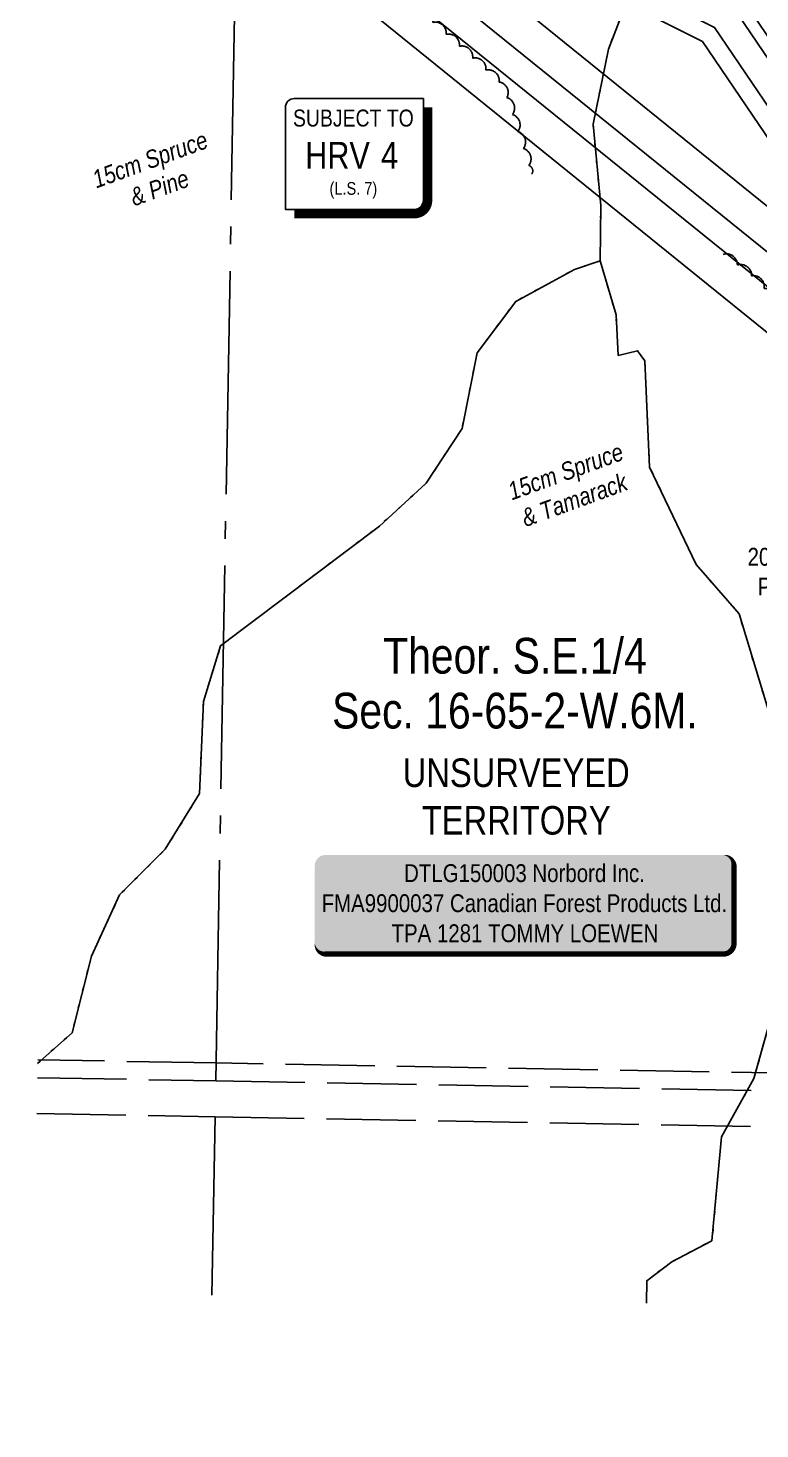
# Model space of a CAD drawing. Extents: x 405326 to 424052, y 6044755 to 6062236.
# Drawn here: x 419861 to 420271, y 6052796 to 6053581 of the extents above; entities that cross this region are included whole.
import ezdxf
from ezdxf.enums import TextEntityAlignment as Align

# ---------------------------------------------------------------- set-up
doc = ezdxf.new("R2010")
doc.units = 0
doc.header["$LTSCALE"] = 5
for name, pattern in [('0', [1, 1, 0]), ('foc-QUARTERLINE', [33, 25, -3, 2, -3]), ('foc-UNSURVEYED', [12.5, 10, -2.5]), ('foc-WHEELTRACKS', [2, 0.4, -1.6])]:
    doc.linetypes.add(name, pattern=pattern)
for name, color, linetype in [('AS-SURFACE IMPACT', 7, 'Continuous'), ('C-SYMBOL', 7, 'Continuous'), ('CG-NOTES', 7, 'Continuous'), ('CTW', 7, 'Continuous'), ('F-RW', 190, 'Continuous'), ('L-SECQ', 8, 'foc-QUARTERLINE'), ('L-UNS-T', 3, 'Continuous'), ('L-USEC', 7, 'foc-UNSURVEYED'), ('T-BUSH', 110, '0'), ('T-BUSH-T', 110, 'Continuous'), ('T-WATER-P3', 160, 'foc-WHEELTRACKS')]:
    doc.layers.add(name, color=color, linetype=linetype)
doc.layers.add('F-RW-T', color=190, linetype='Continuous', lineweight=9)
doc.styles.add('175L', font='ARIALN.TTF', dxfattribs={"height": 20})
doc.styles.add('80', font='ARIALN.TTF', dxfattribs={"height": 10})
doc.styles.add('80CG', font='ARIALN.TTF', dxfattribs={"height": 10})
doc.styles.add('80L', font='ARIALN.TTF', dxfattribs={"height": 10})
doc.styles.add('foc-LtypeFont', font='ARIALN.TTF', dxfattribs={"height": 7.35})
doc.styles.add('HRV', font='ARIALN.TTF', dxfattribs={"height": 3})
doc.linetypes.add('foc-TOPO-flowdirection-NOLINE', pattern='A,0,[">",foc-LtypeFont,S=0.3,R=0,X=0,Y=-0.945],-20,[">",foc-LtypeFont,S=0.3,R=0,X=0,Y=-0.945],0', length=20)
doc.dimstyles.new('Compass 5 000', dxfattribs={"dimscale": 5, "dimtxt": 9, "dimasz": 2, "dimexe": 0.2, "dimexo": 0.0625, "dimgap": 0.5, "dimtad": 0, "dimtih": 1, "dimtoh": 1, "dimzin": 0, "dimdsep": 46, "dimtxsty": '80CG', "dimcen": 0.1, "dimse1": 1, "dimse2": 1, "dimclrd": 256, "dimclrt": 256, "dimaunit": 1, "dimadec": 4, "dimazin": 0, "dimtfac": 0.06, "dimtofl": 0, "dimtmove": 0, "dimatfit": 1, "dimfxl": 0.2, "dimtolj": 1, "dimtzin": 0, "dimlwd": -1, "dimarcsym": 0})

# ---------------------------------------------------------------- blocks, each defined once
blk = doc.blocks.new('HRV')
blk.add_lwpolyline([(-35.14, 31.6), (37.21, 31.6), (37.21, -25.54, -0.414214), (32.21, -30.54), (-40.14, -30.54), (-40.14, 26.6, -0.414214)], format="xyb", close=True)
at = {"const_width": 5, "flags": 128}
blk.add_lwpolyline([(-35.14, -33.04), (32.21, -33.04, 0.414214), (39.71, -25.54), (39.71, 26.6)], format="xyb", dxfattribs=at)
at = {"style": '80L'}
blk.add_text('SUBJECT TO', height=9.5, dxfattribs=at).set_placement((-2.01, 13.06), align=Align.BOTTOM_CENTER)
blk.add_attdef('(N.W.1/4 00)', text='', height=7.12, dxfattribs=at).set_placement((-2.01, -24.45), align=Align.BOTTOM_CENTER)
at = {"layer": 'CTW', "color": 3, "style": 'HRV'}
blk.add_text('HRV', height=15, dxfattribs=at).set_placement((-10.88, -0.18), align=Align.MIDDLE_CENTER)
blk.add_attdef('0', text='', height=15, dxfattribs=at).set_placement((18.28, -0.18), align=Align.MIDDLE_CENTER)
blk = doc.blocks.new('*D707')
at = {"layer": 'F-RW-T', "transparency": 16777216}
for p, q in [((420392.06, 6053302.96), (420400.33, 6053308.57)), ((420358.97, 6053280.48), (420350.7, 6053274.86)), ((420350.7, 6053274.86), (420340.7, 6053274.86))]:
    blk.add_line(p, q, dxfattribs=at)
for points in [[(420391.13, 6053304.33), (420393, 6053301.58), (420383.79, 6053297.34)], [(420358.04, 6053281.86), (420359.91, 6053279.1), (420367.24, 6053286.1)]]:
    blk.add_solid(points, dxfattribs=at)
at = {"layer": 'F-RW-T', "transparency": 16777216, "insert": (420301.16, 6053274.86), "char_height": 10, "attachment_point": 5, "style": '80CG'}
blk.add_mtext('\\A1;PGI\\P20.00 P/L R/W\\PPLA 190411\\P(Expired)', dxfattribs=at)
blk = doc.blocks.new('*U629')
h = blk.add_hatch(color=255)
edge = h.paths.add_edge_path()
edge.add_line((-111.5, -28.5), (111.5, -28.5))
edge.add_arc((111.5, -22.5), 6, 270, 360)
edge.add_line((117.5, -22.5), (117.5, 21))
edge.add_arc((111.5, 21), 6, 0, 90)
edge.add_line((111.5, 27), (-111.5, 27))
edge.add_arc((-111.5, 21), 6, 90, 180)
edge.add_line((-117.5, 21), (-117.5, -22.5))
edge.add_arc((-111.5, -22.5), 6, 180, 270)
at = {"color": 44, "flags": 128}
blk.add_lwpolyline([(-111.5, -28.5, 3, 3, 0), (111.5, -28.5, 3, 3, 0.414214), (117.5, -22.5, 3, 3, 0), (117.5, 21, 3, 0, 0.414214), (111.5, 27, 0, 0, 0), (-111.5, 27, 0, 0, 0.414214), (-117.5, 21, 0, 0, 0), (-117.5, -22.5, 0, 3, 0.414214)], format="xyseb", close=True, dxfattribs=at)
at = {"color": 44, "style": '80'}
blk.add_attdef('ENTER_TEXT_001', (-35.99, -5), '', height=10, dxfattribs=at)

msp = doc.modelspace()

# ---------------------------------------------------------------- linework, layer by layer
at = {"layer": 'F-RW'}
for points in [[(419855.686, 6054153.584), (419861.061, 6054141.045), (419865.635, 6054130.372), (419963.961, 6053900.961), (419967.061, 6053893.726), (419973.055, 6053879.741), (419976.238, 6053872.315), (419981.259, 6053860.597), (419983.032, 6053856.461), (419988.265, 6053844.254), (419989.028, 6053842.474), (419994.867, 6053828.851), (420009.45, 6053794.83), (420052.341, 6053694.754), (420255.644, 6053592.794), (420665.919, 6052988.702), (420686.658, 6052958.166), (420766.236, 6052840.992), (420795.646, 6052797.687), (420883.97, 6052667.642)], [(420795.192, 6052771.669), (420765.782, 6052814.975), (420668.311, 6052958.493), (420647.572, 6052989.029), (420245.433, 6053581.141), (420040.717, 6053683.808), (419993.008, 6053795.124), (419980.614, 6053824.039), (419959.352, 6053873.65), (419959.044, 6053874.366), (419957.018, 6053879.094), (419955.862, 6053881.792), (419946.768, 6053903.012), (419843.529, 6054143.889)], [(419843.529, 6054143.889), (419946.768, 6053903.012), (419949.667, 6053882.53), (419950.682, 6053875.364), (419952.131, 6053865.125), (419980.184, 6053799.67), (419982.049, 6053795.321), (420032.968, 6053676.513), (420333.4, 6053433.821), (420635.337, 6052989.247), (420656.074, 6052958.712), (420765.479, 6052797.625), (420794.889, 6052754.317)], [(420764.873, 6052762.921), (420631.602, 6052959.147), (420610.863, 6052989.683), (420318.526, 6053420.13), (420016.541, 6053664.074), (419979.325, 6053750.908), (419960.123, 6053795.71), (419932.702, 6053859.69), (419931.586, 6053867.57), (419930.138, 6053877.805), (419929.124, 6053884.968), (419927.339, 6053897.576), (419923.855, 6053905.704), (419835.288, 6054112.349)], [(419363.93, 6053944.339), (419930.138, 6053877.805), (419935.668, 6053877.155), (419950.682, 6053875.364), (419958.622, 6053874.416), (419959.044, 6053874.366), (419959.352, 6053873.65), (419980.614, 6053824.039), (419993.008, 6053795.124), (420040.717, 6053683.808), (420245.433, 6053581.141), (420647.572, 6052989.029), (420668.311, 6052958.493), (420765.782, 6052814.975), (420795.192, 6052771.669)], [(420790.363, 6052760.982), (420765.479, 6052797.625), (420656.074, 6052958.712), (420635.337, 6052989.247), (420333.4, 6053433.821), (420238.625, 6053573.373), (420032.968, 6053676.513), (419982.049, 6053795.321), (419980.184, 6053799.67), (419952.131, 6053865.125), (419934.493, 6053867.229), (419931.586, 6053867.57), (419929.205, 6053867.85), (419362.76, 6053934.412)], [(419362.76, 6053934.412), (419929.205, 6053867.85), (419932.702, 6053859.69), (419960.123, 6053795.71), (419979.325, 6053750.908), (420016.541, 6053664.074), (420318.526, 6053420.13), (420610.863, 6052989.683), (420631.603, 6052959.147), (420764.873, 6052762.921)], [(420761.415, 6052741.317), (420613.248, 6052959.475), (420592.509, 6052990.011), (420307.369, 6053409.861), (420004.22, 6053654.745), (419978.679, 6053714.337), (419943.679, 6053796.002), (419918.837, 6053853.966), (419361.006, 6053919.516)], [(419361.006, 6053919.516), (419918.837, 6053853.966), (419943.679, 6053796.002), (419978.679, 6053714.337), (420004.22, 6053654.745), (420307.369, 6053409.861), (420592.509, 6052990.011), (420613.248, 6052959.475), (420761.415, 6052741.317)], [(420756.103, 6052713.541), (420588.776, 6052959.911), (420568.038, 6052990.447), (420292.492, 6053396.169), (419987.793, 6053642.306), (419977.819, 6053665.577), (419921.753, 6053796.392), (419905.012, 6053835.454), (419358.668, 6053899.654)], [(420883.97, 6052667.642), (420795.646, 6052797.687), (420766.236, 6052840.992), (420686.658, 6052958.166), (420665.919, 6052988.702), (420255.644, 6053592.794), (420052.341, 6053694.754), (420009.45, 6053794.83), (419994.867, 6053828.851), (420001.299, 6053831.606), (420002.877, 6053827.924), (420017.121, 6053794.692), (420057.764, 6053699.862), (420260.41, 6053598.231), (420674.48, 6052988.55), (420695.22, 6052958.013), (420766.448, 6052853.137), (420795.858, 6052809.83), (420795.858, 6052809.83), (420887.372, 6052675.086)]]:
    msp.add_lwpolyline(points, dxfattribs=at)
at = {"layer": 'L-SECQ'}
for p, q in [((419994.293, 6054599.533), (419965.929, 6052991.176)), ((419965.57, 6052971.071), (419963.808, 6052871.132))]:
    msp.add_line(p, q, dxfattribs=at)
at = {"layer": 'L-USEC'}
for p, q in [((419966.101, 6053001.228), (419866.162, 6053003.015)), ((420367.441, 6052994.048), (419966.101, 6053001.228)), ((419865.985, 6052992.964), (419965.929, 6052991.176)), ((419965.929, 6052991.176), (420367.272, 6052983.996)), ((419865.631, 6052972.859), (419965.57, 6052971.071)), ((419965.57, 6052971.071), (420366.913, 6052963.892))]:
    msp.add_line(p, q, dxfattribs=at)
at = {"layer": 'T-BUSH', "flags": 128}
for points in [[(419060.351, 6053970.661, -0.234011), (419064.724, 6053967.469, -0.5205671), (419074.635, 6053966.169, -0.5205671), (419084.545, 6053964.869, -0.5205671), (419094.456, 6053963.569, -0.5205671), (419104.367, 6053962.269, -0.5205671), (419114.277, 6053960.969, -0.5205671), (419124.188, 6053959.669, -0.5205671), (419134.098, 6053958.369, -0.5205671), (419144.009, 6053957.069, -0.5205671), (419153.919, 6053955.769, -0.5205671), (419163.83, 6053954.469, -0.5205671), (419173.74, 6053953.169, -0.5205671), (419183.651, 6053951.869, -0.5205671), (419193.561, 6053950.569, -0.5205671), (419203.472, 6053949.269, -0.5205671), (419213.382, 6053947.969, -0.5205671), (419223.214, 6053946.194, -0.5205671), (419233.01, 6053944.208, -0.5205671), (419242.806, 6053942.221, -0.5205671), (419252.602, 6053940.235, -0.5205671), (419262.398, 6053938.249, -0.5205671), (419272.194, 6053936.263, -0.5205671), (419281.991, 6053934.277, -0.5205671), (419291.787, 6053932.291, -0.5205671), (419301.583, 6053930.305, -0.5205671), (419311.379, 6053928.319, -0.5205671), (419321.175, 6053926.333, -0.5205671), (419330.971, 6053924.347, -0.5205671), (419340.767, 6053922.361, -0.5205671), (419350.564, 6053920.375, -0.5205671), (419360.36, 6053918.389, -0.5205671), (419368.493, 6053915.07, -0.5205671), (419368.295, 6053905.077, -0.5205671), (419373.809, 6053899.961, -0.5205671), (419383.71, 6053898.592, -0.5205671), (419393.611, 6053897.223, -0.5205671), (419403.513, 6053895.854, -0.5205671), (419413.414, 6053894.486, -0.5205671), (419423.315, 6053893.117, -0.5205671), (419431.645, 6053894.111, -0.5205671), (419434.212, 6053903.771, -0.5205671), (419441.687, 6053906.432, -0.5205671), (419451.644, 6053905.552, -0.5205671), (419461.601, 6053904.673, -0.5205671), (419471.557, 6053903.793, -0.5205671), (419481.514, 6053902.914, -0.5205671), (419491.471, 6053902.034, -0.5205671), (419501.427, 6053901.155, -0.5205671), (419511.384, 6053900.276, -0.5205671), (419521.322, 6053899.215, -0.5205671), (419531.253, 6053898.078, -0.5205671), (419541.183, 6053896.94, -0.5205671), (419551.114, 6053895.802, -0.5205671), (419561.044, 6053894.664, -0.5205671), (419570.975, 6053893.526, -0.5205671), (419580.905, 6053892.388, -0.5205671), (419590.836, 6053891.25, -0.5205671), (419600.766, 6053890.112, -0.5205671), (419610.696, 6053888.974, -0.5205671), (419620.627, 6053887.836, -0.5205671), (419630.557, 6053886.698, -0.5205671), (419640.488, 6053885.56, -0.5205671), (419650.418, 6053884.422, -0.5205671), (419660.349, 6053883.284, -0.5205671), (419670.279, 6053882.146, -0.5205671), (419680.21, 6053881.008, -0.5205671), (419690.14, 6053879.87, -0.5205671), (419700.07, 6053878.732, -0.5205671), (419710.001, 6053877.594, -0.5205671), (419719.931, 6053876.456, -0.5205671), (419729.862, 6053875.318, -0.5205671), (419739.792, 6053874.18, -0.5205671), (419749.723, 6053873.042, -0.5205671), (419759.653, 6053871.904, -0.5205671), (419769.584, 6053870.766, -0.5205671), (419779.514, 6053869.628, -0.5205671), (419789.445, 6053868.49, -0.5205671), (419799.375, 6053867.352, -0.5205671), (419809.305, 6053866.214, -0.5205671), (419819.236, 6053865.076, -0.5205671), (419829.166, 6053863.938, -0.5205671), (419839.097, 6053862.801, -0.5205671), (419849.027, 6053861.663, -0.5205671), (419858.958, 6053860.525, -0.5205671), (419868.888, 6053859.387, -0.5205671), (419878.819, 6053858.249, -0.5205671), (419888.749, 6053857.111, -0.5205671), (419898.679, 6053855.973, -0.5205671), (419908.61, 6053854.835, -0.5205671), (419913.394, 6053848.549, -0.5205671), (419914.533, 6053838.619, -0.5205671), (419915.673, 6053828.689, -0.5205671), (419916.813, 6053818.758, -0.5205671), (419919.969, 6053809.937, -0.5205671), (419927.745, 6053803.656, -0.5205671), (419935.52, 6053797.375, -0.5205671), (419943.295, 6053791.093, -0.5205671), (419947.295, 6053781.939, -0.5205671), (419951.278, 6053772.771, -0.5205671), (419955.261, 6053763.603, -0.5205671), (419959.244, 6053754.436, -0.5205671), (419963.227, 6053745.268, -0.5205671), (419967.21, 6053736.101, -0.5205671), (419971.193, 6053726.933, -0.5205671), (419975.176, 6053717.766, -0.5205671), (419979.159, 6053708.598, -0.5205671), (419983.142, 6053699.43, -0.5205671), (419987.125, 6053690.263, -0.5205671), (419991.108, 6053681.095, -0.5205671), (419995.091, 6053671.928, -0.5205671), (419999.074, 6053662.76, -0.5205671), (420003.057, 6053653.593, -0.5205671), (420009.45, 6053646.295, -0.5205671), (420017.342, 6053640.162, -0.5205671), (420025.235, 6053634.028, -0.5205671), (420033.127, 6053627.895, -0.5205671), (420041.019, 6053621.761, -0.5205671), (420048.912, 6053615.628, -0.5205671), (420056.804, 6053609.494, -0.5205671), (420064.696, 6053603.36, -0.5205671), (420072.588, 6053597.227, -0.5205671), (420080.149, 6053590.697, -0.5205671), (420087.581, 6053584.013, -0.5205671), (420095.012, 6053577.328, -0.5205671), (420102.444, 6053570.644, -0.5205671), (420109.876, 6053563.96, -0.5205671), (420117.307, 6053557.275, -0.5205671), (420124.719, 6053550.569, -0.5205671), (420129.077, 6053541.887, -0.5205671), (420132.147, 6053532.374, -0.5205671), (420135.216, 6053522.862, -0.5205671), (420138.286, 6053513.35, -0.5205671), (420141.356, 6053503.837, -0.5205671), (420142.928, 6053498.965)], [(420250.18, 6053454.063, -0.5205671), (420258.179, 6053448.07, -0.5205671), (420266.178, 6053442.076, -0.5205671), (420273.118, 6053434.967, -0.5205671), (420279.517, 6053427.288, -0.5205671), (420285.98, 6053419.673, -0.5205671), (420293.583, 6053413.184, -0.5205671), (420301.211, 6053406.741, -0.5205671), (420307.458, 6053398.938, -0.5205671), (420313.705, 6053391.135, -0.5205671), (420320.927, 6053388.546, -0.5205671), (420326.488, 6053380.24, -0.5205671), (420332.049, 6053371.934, -0.5205671), (420337.609, 6053363.629, -0.5205671), (420343.17, 6053355.323, -0.5205671), (420348.731, 6053347.017, -0.5205671), (420354.292, 6053338.712, -0.5205671), (420359.853, 6053330.406, -0.5205671), (420365.414, 6053322.1, -0.5205671), (420370.975, 6053313.794, -0.5205671), (420376.536, 6053305.489, -0.5205671), (420382.097, 6053297.183, -0.5205671), (420387.658, 6053288.877, -0.5205671), (420393.218, 6053280.571, -0.5205671), (420398.779, 6053272.266, -0.5205671), (420404.34, 6053263.96, -0.5205671), (420409.901, 6053255.654, -0.5205671), (420415.462, 6053247.348, -0.5205671), (420415.987, 6053239.769, -0.5205671), (420408.306, 6053233.372, -0.5205671), (420400.626, 6053226.975, -0.5205671), (420403.101, 6053219.3, -0.5205671), (420408.957, 6053211.2, -0.5205671), (420414.813, 6053203.099, -0.5205671), (420420.669, 6053194.999, -0.5205671), (420426.524, 6053186.898, -0.5205671), (420432.38, 6053178.798, -0.5205671), (420438.236, 6053170.697, -0.5205671), (420444.645, 6053171.235, -0.5205671), (420451.486, 6053178.522, -0.5205671), (420458.328, 6053185.81, -0.5205671), (420464.121, 6053178.249, -0.5205671), (420469.871, 6053170.073, -0.5205671), (420475.622, 6053161.898, -0.5205671), (420481.372, 6053153.722, -0.5205671), (420486.859, 6053145.369, -0.5205671), (420492.257, 6053136.957, -0.5205671), (420497.677, 6053128.558, -0.5205671), (420503.212, 6053120.235, -0.5205671), (420508.747, 6053111.912, -0.5205671), (420514.282, 6053103.589, -0.5205671), (420519.817, 6053095.266, -0.5205671), (420525.352, 6053086.943, -0.5205671), (420530.887, 6053078.62, -0.5205671), (420536.422, 6053070.297, -0.5205671), (420541.956, 6053061.974, -0.5205671), (420547.491, 6053053.651, -0.5205671), (420553.026, 6053045.328, -0.5205671), (420558.561, 6053037.005, -0.5205671), (420564.096, 6053028.682, -0.5205671), (420569.631, 6053020.359, -0.5205671), (420575.166, 6053012.035, -0.5205671), (420580.701, 6053003.712, -0.5205671), (420586.236, 6052995.389, -0.5205671), (420591.168, 6052987.077, -0.5205671), (420585.327, 6052978.966, -0.5205671), (420579.486, 6052970.855, -0.5205671), (420582.827, 6052963.507, -0.5205671), (420589.927, 6052956.471, -0.5205671), (420597.026, 6052949.435, -0.5205671), (420604.126, 6052942.399, -0.5205671), (420611.225, 6052935.363, -0.5205671), (420619.11, 6052932.12, -0.5205671), (420628.004, 6052934.413, -0.5205671), (420633.633, 6052926.153, -0.5205671), (420639.262, 6052917.893, -0.5205671), (420644.891, 6052909.633, -0.5205671), (420650.52, 6052901.374, -0.5205671), (420656.149, 6052893.114, -0.5205671), (420661.778, 6052884.854, -0.5205671), (420667.407, 6052876.594, -0.5205671), (420673.036, 6052868.335, -0.5205671), (420678.665, 6052860.075, -0.5205671), (420684.294, 6052851.815, -0.5205671), (420689.923, 6052843.556, -0.5205671), (420695.552, 6052835.296, -0.5205671), (420701.181, 6052827.036, -0.5205671), (420706.81, 6052818.776, -0.5205671), (420712.439, 6052810.517, -0.5205671), (420718.068, 6052802.257, -0.5205671), (420723.697, 6052793.997, -0.5205671), (420729.326, 6052785.737, -0.5205671), (420734.955, 6052777.478, -0.5205671), (420740.584, 6052769.218, -0.5205671), (420746.213, 6052760.958, -0.5205671), (420751.842, 6052752.698, -0.5205671), (420757.479, 6052744.445, -0.5205671), (420763.211, 6052736.256, -0.5205671), (420768.942, 6052728.067, -0.5205671), (420774.674, 6052719.878, -0.5205671), (420780.405, 6052711.689, -0.5205671), (420786.136, 6052703.5, -0.5205671), (420792.389, 6052694.566, -0.5205671)]]:
    msp.add_lwpolyline(points, format="xyb", dxfattribs=at)
at = {"layer": 'T-WATER-P3', "linetype": 'foc-TOPO-flowdirection-NOLINE', "flags": 128}
for points in [[(420207.318, 6052866.776), (420207.393, 6052879.216), (420221.442, 6052889.857), (420243.968, 6052901.693), (420249.3, 6052959.775), (420267.439, 6052992.431), (420278.465, 6053031.685), (420283.744, 6053075.89), (420282.863, 6053174.475), (420259.174, 6053252.746), (420235.158, 6053280.332), (420209.029, 6053334.937), (420206.283, 6053394.499), (420202.298, 6053400.072), (420191.433, 6053397.452), (420190.232, 6053420.208), (420181.292, 6053450.527), (420181.681, 6053481.36), (420177.345, 6053526.926), (420185.981, 6053569.023), (420200.136, 6053606.002), (420220.211, 6053636.726), (420234.88, 6053670.007), (420233.968, 6053672.682), (420202.046, 6053692.641), (420185.481, 6053727.056), (420193.287, 6053756.176), (420195.431, 6053764.176), (420195.697, 6053765.053), (420197.859, 6053772.177), (420207.591, 6053804.255), (420231.078, 6053840.155), (420226.858, 6053876.108), (420215.866, 6053915.642), (420209.027, 6053959.67), (420190.472, 6053991.467), (420159.845, 6054061.09), (420114.543, 6054115.351), (420130.408, 6054147.381), (420136.508, 6054188.069), (420132.896, 6054198.069), (420171.41, 6054204.562), (420206.167, 6054219.816), (420239.302, 6054336.952), (420244.695, 6054381.838), (420256.404, 6054416.541), (420276.65, 6054445.33), (420302.928, 6054468.033), (420324.198, 6054495.06)], [(419866.125, 6053000.901), (419885.46, 6053018.183), (419896.257, 6053060.965), (419912.064, 6053095.385), (419937.658, 6053120.875), (419956.822, 6053152.109), (419959.027, 6053203.706), (419968.69, 6053234.882), (420057.593, 6053301.913), (420083.813, 6053325.867), (420103.944, 6053356.533), (420112.353, 6053398.974), (420134.021, 6053427.761), (420166.899, 6053445.574), (420181.292, 6053450.527)]]:
    msp.add_lwpolyline(points, dxfattribs=at)
at = {"layer": 'T-WATER-P3', "flags": 128}
for points in [[(420207.318, 6052866.776), (420207.393, 6052879.216), (420221.442, 6052889.857), (420243.968, 6052901.693), (420249.3, 6052959.775), (420267.439, 6052992.431), (420278.465, 6053031.685), (420283.744, 6053075.89), (420282.863, 6053174.475), (420259.174, 6053252.746), (420235.158, 6053280.332), (420209.029, 6053334.937), (420206.283, 6053394.499), (420202.298, 6053400.072), (420191.433, 6053397.452), (420190.232, 6053420.208), (420181.292, 6053450.527), (420181.681, 6053481.36), (420177.345, 6053526.926), (420185.981, 6053569.023), (420200.136, 6053606.002), (420220.211, 6053636.726), (420234.88, 6053670.007), (420233.968, 6053672.682), (420202.046, 6053692.641), (420185.481, 6053727.056), (420193.287, 6053756.176), (420195.431, 6053764.176), (420195.697, 6053765.053), (420197.859, 6053772.177), (420207.591, 6053804.255), (420231.078, 6053840.155), (420226.858, 6053876.108), (420215.866, 6053915.642), (420209.027, 6053959.67), (420190.472, 6053991.467), (420159.845, 6054061.09), (420114.543, 6054115.351), (420130.408, 6054147.381), (420136.508, 6054188.069), (420132.896, 6054198.069), (420171.41, 6054204.562), (420206.167, 6054219.816), (420239.302, 6054336.952), (420244.695, 6054381.838), (420256.404, 6054416.541), (420276.65, 6054445.33), (420302.928, 6054468.033), (420324.198, 6054495.06)], [(419866.125, 6053000.901), (419885.46, 6053018.183), (419896.257, 6053060.965), (419912.064, 6053095.385), (419937.658, 6053120.875), (419956.822, 6053152.109), (419959.027, 6053203.706), (419968.69, 6053234.882), (420057.593, 6053301.913), (420083.813, 6053325.867), (420103.944, 6053356.533), (420112.353, 6053398.974), (420134.021, 6053427.761), (420166.899, 6053445.574), (420181.292, 6053450.527)]]:
    msp.add_lwpolyline(points, dxfattribs=at)

# ---------------------------------------------------------------- block references
at = {"layer": 'AS-SURFACE IMPACT', "color": 1}
ref = msp.add_blockref('*U629', (420138.862, 6053090.707), dxfattribs=dict(at, xscale=0.999551, yscale=0.999551, zscale=0.999551))
ref.add_attrib('ENTER_TEXT_001', 'DTLG150003 Norbord Inc.', (420071.454, 6053102.542), dxfattribs={"layer": '0', "color": 44, "height": 9.99551, "style": '80'})
ref.add_attrib('ENTER_TEXT_002', 'FMA9900037 Canadian Forest Products Ltd.', (420025.247, 6053085.706), dxfattribs={"layer": '0', "color": 44, "height": 9.99551, "style": '80'})
ref.add_attrib('ENTER_TEXT_003', 'TPA 1281 TOMMY LOEWEN', (420064.428, 6053068.87), dxfattribs={"layer": '0', "color": 44, "height": 9.99551, "style": '80'})
at = {"layer": 'CG-NOTES', "color": 2, "xscale": 0.999551, "yscale": 0.999551, "zscale": 0.999551}
msp.add_blockref('HRV', (420045.053, 6053509.767), dxfattribs=at).add_auto_attribs({'(N.W.1/4 00)': '(L.S. 7)', '0': '4'})

# ---------------------------------------------------------------- texts
at = {"layer": 'C-SYMBOL', "color": 3, "style": '175L'}
for s, p in [('Theor. S.E.1/4', (420133.57, 6053213.302)), ('Sec. 16-65-2-W.6M.', (420133.57, 6053182.554))]:
    msp.add_text(s, height=19.99102, dxfattribs=at).set_placement(p, align=Align.BOTTOM_CENTER)
at = {"layer": 'L-UNS-T', "color": 3, "insert": (420134.289, 6053150.327), "char_height": 15.99282, "attachment_point": 5, "style": '80L'}
msp.add_mtext_dynamic_manual_height_columns('UNSURVEYED TERRITORY', width=126.35699, gutter_width=47.479, heights=[0], dxfattribs=at)
at = {"layer": 'T-BUSH-T', "insert": (419895.179, 6053500.182), "char_height": 9.99544, "attachment_point": 1, "rotation": 20, "style": '80L'}
msp.add_mtext_dynamic_manual_height_columns('\\pi0.56157;{\\fArial Narrow|b0|i1|c0|p34;15cm Spruce \\P\\pi17.02746;& Pine}', width=66.60487, gutter_width=49.978, heights=[0], dxfattribs=at)

# ---------------------------------------------------------------- dimensions: what is measured, and where the dimension line sits
at = {"layer": 'F-RW-T'}
dim = msp.add_aligned_dim(p1=(420383.428, 6053297.87), p2=(420366.883, 6053286.634), distance=0.644, text='PGI\\P20.00 P/L R/W\\PPLA 190411\\P(Expired)', dimstyle='Compass 5 000', dxfattribs=at)
dim.commit()
dim.dimension.update_dxf_attribs({"geometry": '*D707', "text_midpoint": (420301.16, 6053274.865)})

# ---------------------------------------------------------------- next in the draw order: texts
at = {"layer": 'T-BUSH-T', "insert": (420127.993, 6053325.498), "char_height": 9.99544, "attachment_point": 1, "rotation": 20, "style": '80L', "bg_fill": 3, "box_fill_scale": 1.15, "bg_fill_color": 256, "bg_fill_true_color": 256, "bg_fill_transparency": 0}
msp.add_mtext_dynamic_manual_height_columns('\\pi0.56157;{\\fArial Narrow|b0|i1|c0|p34;15cm Spruce \\P\\pi2.58657;& Tamarack}', width=66.60487, gutter_width=49.978, heights=[0], dxfattribs=at)

doc.saveas('drawing.dxf')
